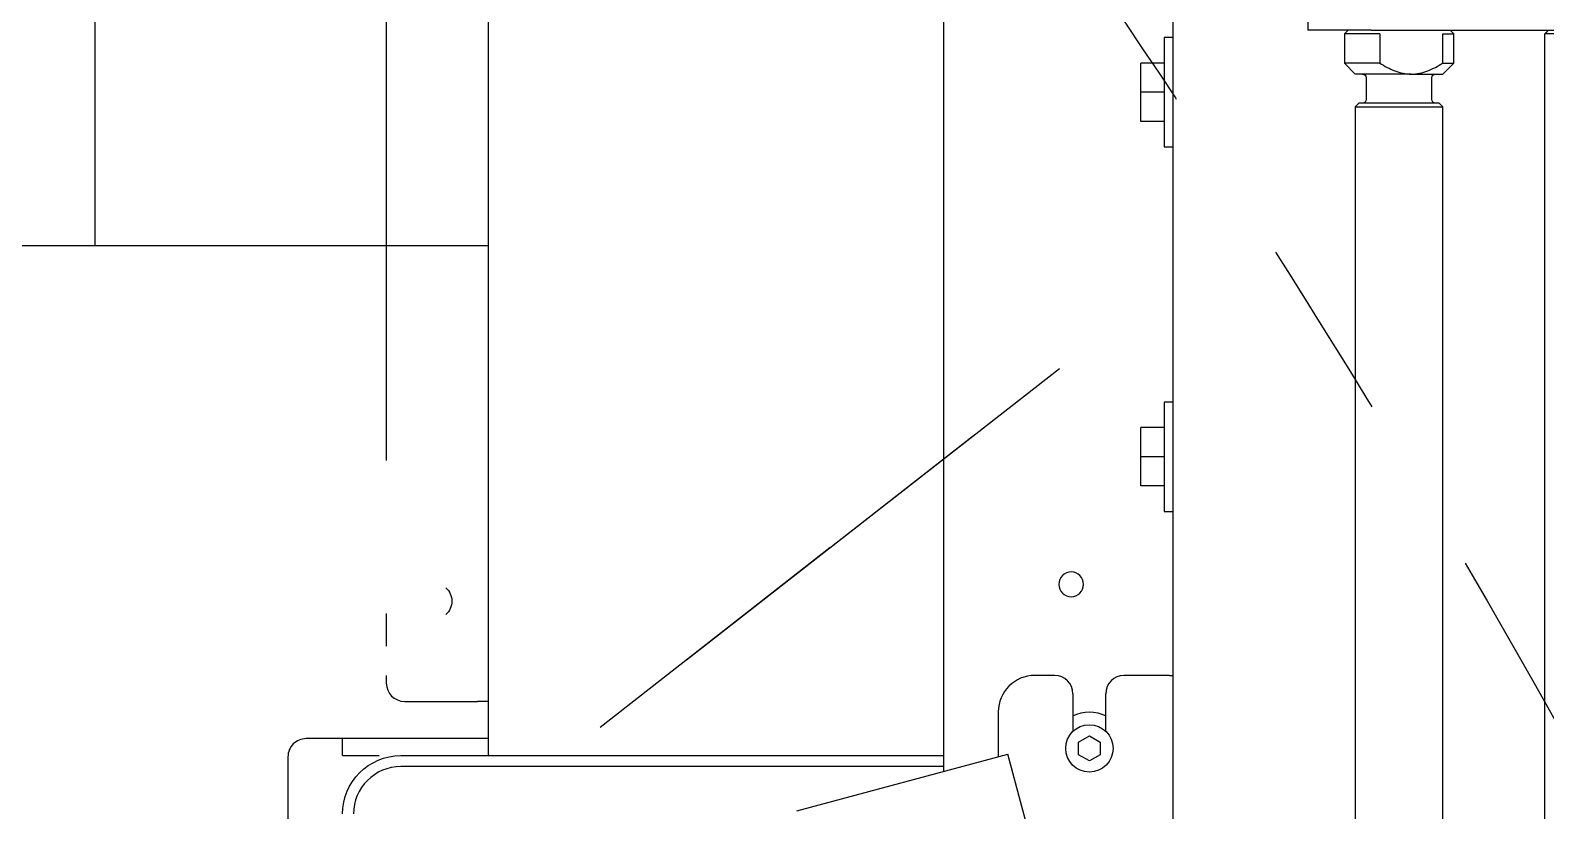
# Model space of a CAD drawing. Header units: millimetres. Extents: x 10462777 to 22643323, y 453826 to 1389191.
# Drawn here: x 11308647.1 to 11309063.1, y 584724.3 to 584938.4 of the extents above; entities that cross this region are included whole.
import ezdxf

# ---------------------------------------------------------------- set-up
doc = ezdxf.new("R2010")
doc.units = ezdxf.units.MM
doc.header["$LTSCALE"] = 200
doc.header["$MEASUREMENT"] = 0
doc.linetypes.add('CENTER', pattern=[2, 1.25, -0.25, 0.25, -0.25])
doc.linetypes.add('PHANTOM', pattern=[2.5, 1.25, -0.25, 0.25, -0.25, 0.25, -0.25])
doc.layers.get('0').update_dxf_attribs({"linetype": 'CONTINUOUS'})
doc.layers.add('2', color=2, linetype='CONTINUOUS')
doc.layers.add('205', color=4, linetype='CONTINUOUS')
doc.layers.add('203', color=7, linetype='CONTINUOUS', true_color=0xffffff)
doc.layers.add('LAYOUT', color=8, linetype='CONTINUOUS', lineweight=25)

# ---------------------------------------------------------------- blocks, each defined once
blk = doc.blocks.new('r710ic')
at = {"layer": 'LAYOUT', "color": 3}
blk.add_circle((272041.37, 104232.63), 2050.12, dxfattribs=at)
blk = doc.blocks.new('A$C7DA30AB0')
at = {"layer": 'LAYOUT', "color": 6, "linetype": 'PHANTOM'}
blk.add_circle((3030.45, 3025.99, 0), 2693.02, dxfattribs=at)

msp = doc.modelspace()

# ---------------------------------------------------------------- linework, layer by layer
at = {"layer": '2', "color": 252, "linetype": 'Continuous'}
for p, q in [((11308664.86599, 585754.33444, 0), (11308664.86599, 584879.44701, 0)), ((11308772.86753, 585439.32996, 0), (11308772.86753, 584739.45127, 0)), ((11308744.86713, 585434.32989, 0), (11308744.86713, 584820.45086, 0)), ((11308897.8693, 584735.15912, 0), (11308897.8693, 585406.8193, 0)), ((11308744.86713, 584778.45261, 0), (11308744.86713, 584769.44545, 0)), ((11308744.86713, 584761.4508, 0), (11308744.86713, 584759.32031, 0)), ((11308928.36973, 584761.44284, 0), (11308922.86966, 584761.44284, 0)), ((11308959.87018, 584761.44284, 0), (11308947.37, 584761.44284, 0)), ((11308959.87018, 584761.44284, 0), (11308960.87025, 584761.44284, 0)), ((11308749.8672, 584754.32023, 0), (11308769.86748, 584754.32023, 0)), ((11308772.86753, 584754.32023, 0), (11308769.86748, 584754.32023, 0)), ((11308933.36981, 584756.44276, 0), (11308933.36981, 584746.13316, 0)), ((11308942.36993, 584746.13316, 0), (11308942.36993, 584756.44276, 0)), ((11308912.86951, 584751.44269, 0), (11308912.86951, 584739.17127, 0)), ((11308732.86696, 584739.44252, 0), (11308732.86696, 584744.10806, 0)), ((11308732.86696, 584739.44252, 0), (11308742.8671, 584739.44252, 0)), ((11308748.86718, 584739.44252, 0), (11308897.87674, 584739.44252, 0)), ((11308897.87674, 584736.44248, 0), (11308748.86718, 584736.44248, 0))]:
    msp.add_line(p, q, dxfattribs=at)
at = {"layer": '2', "color": 60, "linetype": 'Continuous'}
for p, q in [((11308960.8702, 584679.56433, 0), (11308960.8702, 585171.44866, 0)), ((11308960.8702, 584936.44532, 0), (11308958.37016, 584936.44532, 0)), ((11308958.37016, 584936.44532, 0), (11308958.37016, 584907.68758, 0)), ((11308958.37016, 584929.44522, 0), (11308951.97007, 584929.44522, 0)), ((11308951.97007, 584921.44511, 0), (11308951.97007, 584929.44522, 0)), ((11308958.37016, 584921.44511, 0), (11308951.97007, 584921.44511, 0)), ((11308951.97007, 584913.44499, 0), (11308951.97007, 584921.44511, 0)), ((11308958.37016, 584913.44499, 0), (11308951.97007, 584913.44499, 0)), ((11308958.37016, 584907.68758, 0), (11308958.37016, 584906.44489, 0)), ((11308958.37016, 584906.44489, 0), (11308960.8702, 584906.44489, 0)), ((11308960.8702, 584836.4439, 0), (11308958.37016, 584836.4439, 0)), ((11308958.37016, 584836.4439, 0), (11308958.37016, 584813.23941, 0)), ((11308958.37016, 584829.4438, 0), (11308951.97007, 584829.4438, 0)), ((11308951.97007, 584821.44369, 0), (11308951.97007, 584829.4438, 0)), ((11308958.37016, 584821.44369, 0), (11308951.97007, 584821.44369, 0)), ((11308951.97007, 584813.44357, 0), (11308951.97007, 584821.44369, 0)), ((11308958.37016, 584813.44357, 0), (11308951.97007, 584813.44357, 0)), ((11308958.37016, 584813.23941, 0), (11308958.37016, 584806.44347, 0)), ((11308958.37016, 584806.44347, 0), (11308960.8702, 584806.44347, 0)), ((11308934.86983, 584743.17463, 0), (11308937.86987, 584744.9067, 0)), ((11308934.86983, 584739.71048, 0), (11308934.86983, 584743.17463, 0)), ((11308937.86987, 584744.9067, 0), (11308940.86991, 584743.17463, 0)), ((11308940.86991, 584743.17463, 0), (11308940.86991, 584739.71048, 0)), ((11308937.86987, 584737.9784, 0), (11308934.86983, 584739.71048, 0)), ((11308940.86991, 584739.71048, 0), (11308937.86987, 584737.9784, 0))]:
    msp.add_line(p, q, dxfattribs=at)
at = {"layer": '2', "color": 203, "linetype": 'Continuous'}
for p, q in [((11308504.82628, 584879.44451, 0), (11308772.86654, 584879.44451, 0)), ((11308772.86721, 584744.10799, 0), (11308722.86682, 584744.10799, 0)), ((11308717.86674, 584739.12009, 0), (11308717.86674, 584714.10025, 0))]:
    msp.add_line(p, q, dxfattribs=at)
at = {"layer": '2', "color": 252, "linetype": 'Continuous', "extrusion": (0, 0, -1)}
msp.add_circle((-11308932.8698, 584786.44319, 0), 3.40005, dxfattribs=at)
at = {"layer": '2', "color": 60, "linetype": 'Continuous'}
msp.add_circle((11308937.86987, 584741.44255, 0), 6.50009, dxfattribs=at)
at = {"layer": '2', "color": 252, "linetype": 'Continuous', "extrusion": (0, 0, -1)}
for centre, radius, start, end in [((-11308757.86731, 584781.82062, 0), 5.00007, 132.4912938, 227.5087238), ((-11308937.86987, 584741.44255, 0), 10.00014, 63.2587694, 116.7412569), ((-11308748.86718, 584723.4423, 0), 16.00023, 0, 90)]:
    msp.add_arc(centre, radius, start, end, dxfattribs=at)
at = {"layer": '2', "color": 252, "linetype": 'Continuous'}
for centre, radius, start, end in [((11308749.8672, 584759.32031, 0), 5.00007, 180, 270), ((11308922.86966, 584751.44269, 0), 10.00014, 90, 180), ((11308928.36973, 584756.44276, 0), 5.00007, 0, 90), ((11308947.37, 584756.44276, 0), 5.00007, 90, 180), ((11308748.86718, 584723.4423, 0), 13.00018, 90, 180)]:
    msp.add_arc(centre, radius, start, end, dxfattribs=at)
at = {"layer": '2', "color": 203, "linetype": 'Continuous'}
msp.add_ellipse((11308722.86682, 584739.12009, 0), major_axis=(-5.00007, 0), ratio=0.99756405, start_param=4.71238898, end_param=6.283185307, dxfattribs=at)
at = {"layer": '203', "color": 172, "linetype": 'CENTER'}
for q in [(11308929.69833, 584845.68632, 0), (11308929.69833, 584845.68632, 0), (11308803.61482, 584747.17908, 0), (11308803.61482, 584747.17908, 0)]:
    msp.add_line((11308866.65657, 584796.4327, 0), q, dxfattribs=at)
at = {"layer": '203', "color": 172, "linetype": 'PHANTOM'}
msp.add_line((11308906.05767, 584827.21621, 0), (11308827.25547, 584765.64919, 0), dxfattribs=at)
msp.add_line((11308906.05767, 584827.21621, 0), (11308827.25547, 584765.64919, 0), dxfattribs=at)
at = {"layer": '205', "color": 252, "linetype": 'Continuous'}
for p, q in [((11308997.87072, 584960.44566, 0), (11308997.87072, 584938.44535, 0)), ((11309015.22391, 584938.44535, 0), (11308997.87072, 584938.44535, 0)), ((11309008.87088, 584938.44535, 0), (11309007.87086, 584937.44534, 0)), ((11309007.87086, 584937.44534, 0), (11309007.87086, 584929.44522, 0)), ((11309017.58456, 584937.44534, 0), (11309007.87086, 584937.44534, 0)), ((11309015.22391, 584938.44535, 0), (11309092.27206, 584938.44535, 0)), ((11309017.58456, 584937.44534, 0), (11309017.58456, 584929.44522, 0)), ((11309034.86711, 584929.44522, 0), (11309034.86711, 584937.44534, 0)), ((11309034.86711, 584937.44534, 0), (11309037.87129, 584937.44534, 0)), ((11309037.87129, 584937.44534, 0), (11309036.87128, 584938.44535, 0)), ((11309037.87129, 584929.44522, 0), (11309037.87129, 584937.44534, 0)), ((11309062.87164, 584595.42824, 0), (11309062.87164, 584937.44534, 0)), ((11309152.87292, 584937.44534, 0), (11309062.87164, 584937.44534, 0)), ((11309007.87086, 584929.44522, 0), (11309010.87091, 584926.44518, 0)), ((11309017.58456, 584929.44522, 0), (11309007.87086, 584929.44522, 0)), ((11309034.86711, 584929.44522, 0), (11309037.87129, 584929.44522, 0)), ((11309034.87125, 584926.44518, 0), (11309037.87129, 584929.44522, 0)), ((11309026.22584, 584926.44518, 0), (11309010.87091, 584926.44518, 0)), ((11309013.87095, 584925.44516, 0), (11309013.87095, 584919.44508, 0)), ((11309026.22584, 584926.44518, 0), (11309034.87125, 584926.44518, 0)), ((11309031.8712, 584919.44508, 0), (11309031.8712, 584925.44516, 0)), ((11309011.87092, 584918.44507, 0), (11309010.87091, 584917.44505, 0)), ((11309010.87091, 584917.44505, 0), (11309010.87091, 584595.4265, 0)), ((11309010.87091, 584917.44505, 0), (11309026.22584, 584917.44505, 0)), ((11309025.94627, 584918.44507, 0), (11309011.87092, 584918.44507, 0)), ((11309033.87123, 584918.44507, 0), (11309025.94627, 584918.44507, 0)), ((11309026.22584, 584917.44505, 0), (11309034.87125, 584917.44505, 0)), ((11309034.87125, 584917.44505, 0), (11309033.87123, 584918.44507, 0)), ((11309034.87125, 584595.4265, 0), (11309034.87125, 584917.44505, 0)), ((11308857.54261, 584724.34621, 0), (11308915.49898, 584739.87558, 0)), ((11308954.19986, 584595.44196, 0), (11308915.49898, 584739.87558, 0))]:
    msp.add_line(p, q, dxfattribs=at)
at = {"layer": '205', "color": 252, "linetype": 'Continuous', "extrusion": (0, 0, -1)}
for centre, start, end in [((-11309012.87093, 584925.44516, 0), 90, 180), ((-11309032.87122, 584925.44516, 0), 0, 90), ((-11309012.87093, 584919.44508, 0), 180, 270), ((-11309032.87122, 584919.44508, 0), 270, 0)]:
    msp.add_arc(centre, 1.00001, start, end, dxfattribs=at)
at = {"layer": '205', "color": 252, "linetype": 'Continuous'}
msp.add_open_spline([(11309063.87166, 584938.44535, 0), (11309063.53836, 584938.11205, 0), (11309063.20502, 584937.77871, 0), (11309062.87164, 584937.44534, 0)], degree=3, dxfattribs=at)
for points, knots in [([(11309017.58456, 584929.44522, 0), (11309018.24166, 584929.03459, 0), (11309018.91531, 584928.64327, 0), (11309020.29528, 584927.92719, 0), (11309020.99722, 584927.60458, 0), (11309022.43463, 584927.05889, 0), (11309023.17013, 584926.83584, 0), (11309024.30805, 584926.60411, 0), (11309024.69366, 584926.5443, 0), (11309025.4602, 584926.46508, 0), (11309025.84317, 584926.44518, 0), (11309026.22584, 584926.44518, 0)], [0, 0, 0, 0, 0.25, 0.25, 0.5, 0.5, 0.75, 0.75, 0.875, 0.875, 1, 1, 1, 1]), ([(11309026.22584, 584926.44518, 0), (11309026.99119, 584926.44518, 0), (11309027.75619, 584926.52551, 0), (11309029.28042, 584926.83531, 0), (11309030.01745, 584927.05901, 0), (11309031.45553, 584927.60503, 0), (11309032.15659, 584927.92735, 0), (11309033.53332, 584928.64163, 0), (11309034.20925, 584929.03411, 0), (11309034.86711, 584929.44522, 0)], [0, 0, 0, 0, 0.25, 0.25, 0.5, 0.5, 0.75, 0.75, 1, 1, 1, 1])]:
    msp.add_open_spline(points, degree=3, knots=knots, dxfattribs=at)

# ---------------------------------------------------------------- block references
at = {"ltscale": 10}
msp.add_blockref('A$C7DA30AB0', (11303684.4077, 580408.4363, 0), dxfattribs=at)
at = {"layer": 'LAYOUT', "color": 2, "rotation": 270}
msp.add_blockref('r710ic', (11204875.24796, 856316.46559, 0), dxfattribs=at)

doc.saveas('drawing.dxf')
